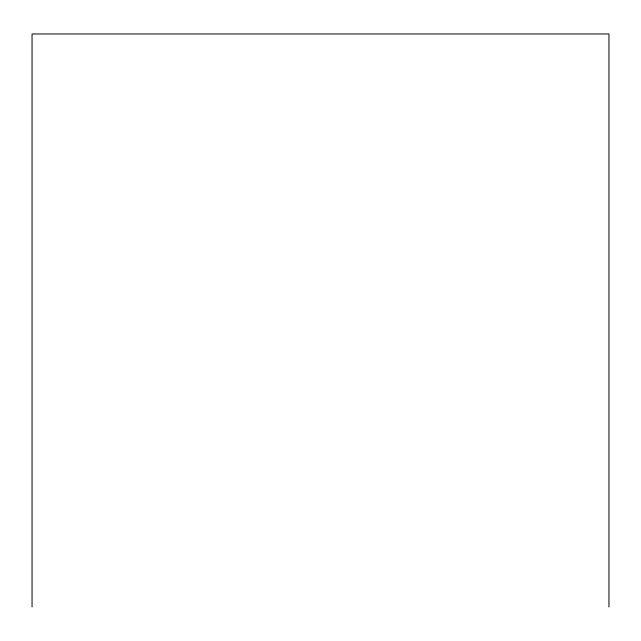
<?xml version="1.0" encoding="UTF-8"?>
<svg xmlns="http://www.w3.org/2000/svg" width="641" height="641" viewBox="0 0 641 641"><rect width="100%" height="100%" fill="white"/><g stroke="black" fill="none" stroke-linecap="round" stroke-linejoin="round"><path stroke-width="0.96" d="M608.95 607.027L608.95 33.973L32.05 33.973L32.05 607.027"/></g></svg>
